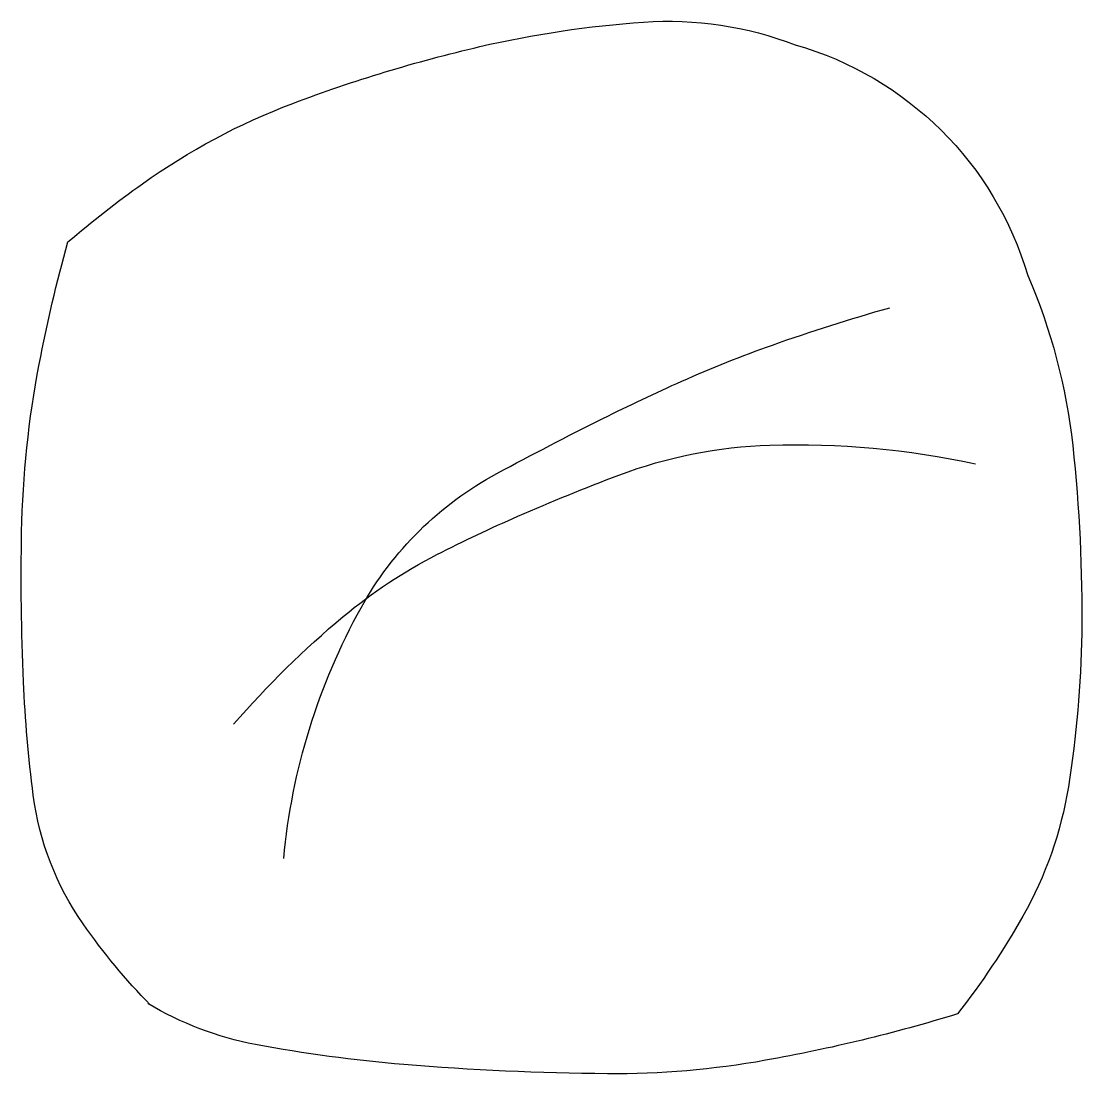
# Model space of a CAD drawing. Header units: millimetres. Extents: x -970.273 to -969.753, y 2687.251 to 2687.767.
import ezdxf

# ---------------------------------------------------------------- set-up
doc = ezdxf.new("R2010")
doc.units = ezdxf.units.MM
doc.header["$LTSCALE"] = 10
doc.layers.add('Móveis_camas', color=2, linetype='Continuous')

msp = doc.modelspace()

# ---------------------------------------------------------------- linework, layer by layer
at = {"layer": 'Móveis_camas'}
msp.add_lwpolyline([(-970.20947, 2687.28455, -0.040453), (-970.2424, 2687.3243, -0.121269), (-970.26681, 2687.38736, -0.020937), (-970.27162, 2687.44301, -0.015911), (-970.27254, 2687.51649, -0.04249), (-970.26393, 2687.59874, -0.020654), (-970.24988, 2687.65862, -0.022056), (-970.21328, 2687.6872, -0.064376), (-970.13962, 2687.72654, -0.03352), (-970.04786, 2687.75441, -0.039598), (-969.96754, 2687.76644, -0.109626), (-969.89322, 2687.7553, -0.257026), (-969.77919, 2687.64217, -0.075208), (-969.75717, 2687.55886, -0.030275), (-969.75276, 2687.46676, -0.036967), (-969.7593, 2687.39149, -0.089016), (-969.78157, 2687.32815, -0.036988), (-969.81368, 2687.28015, -0.030345), (-969.90779, 2687.2574, -0.04596), (-969.9853, 2687.25081, -0.01901), (-970.08517, 2687.25532, -0.025886), (-970.15794, 2687.26519, -0.088683), (-970.21067, 2687.28526, -0.020726)], format="xyb", dxfattribs=at)
at = {"layer": 'Móveis_camas', "color": 1}
for points in [[(-970.14405, 2687.35638, -0.103492), (-970.10608, 2687.47932, -0.14369), (-970.03953, 2687.5451, -0.007817), (-969.98749, 2687.57209, -0.010698), (-969.94877, 2687.59039, -0.020146), (-969.90444, 2687.60809, -0.015912), (-969.84686, 2687.62639)], [(-970.16859, 2687.42217, -0.040593), (-970.11484, 2687.47499, -0.055645), (-970.06891, 2687.50536, -0.015363), (-970.02918, 2687.52418, -0.01263), (-969.97965, 2687.54433, -0.082628), (-969.90572, 2687.55903, -0.061291), (-969.80484, 2687.54982)]]:
    msp.add_lwpolyline(points, format="xyb", dxfattribs=at)

doc.saveas('drawing.dxf')
